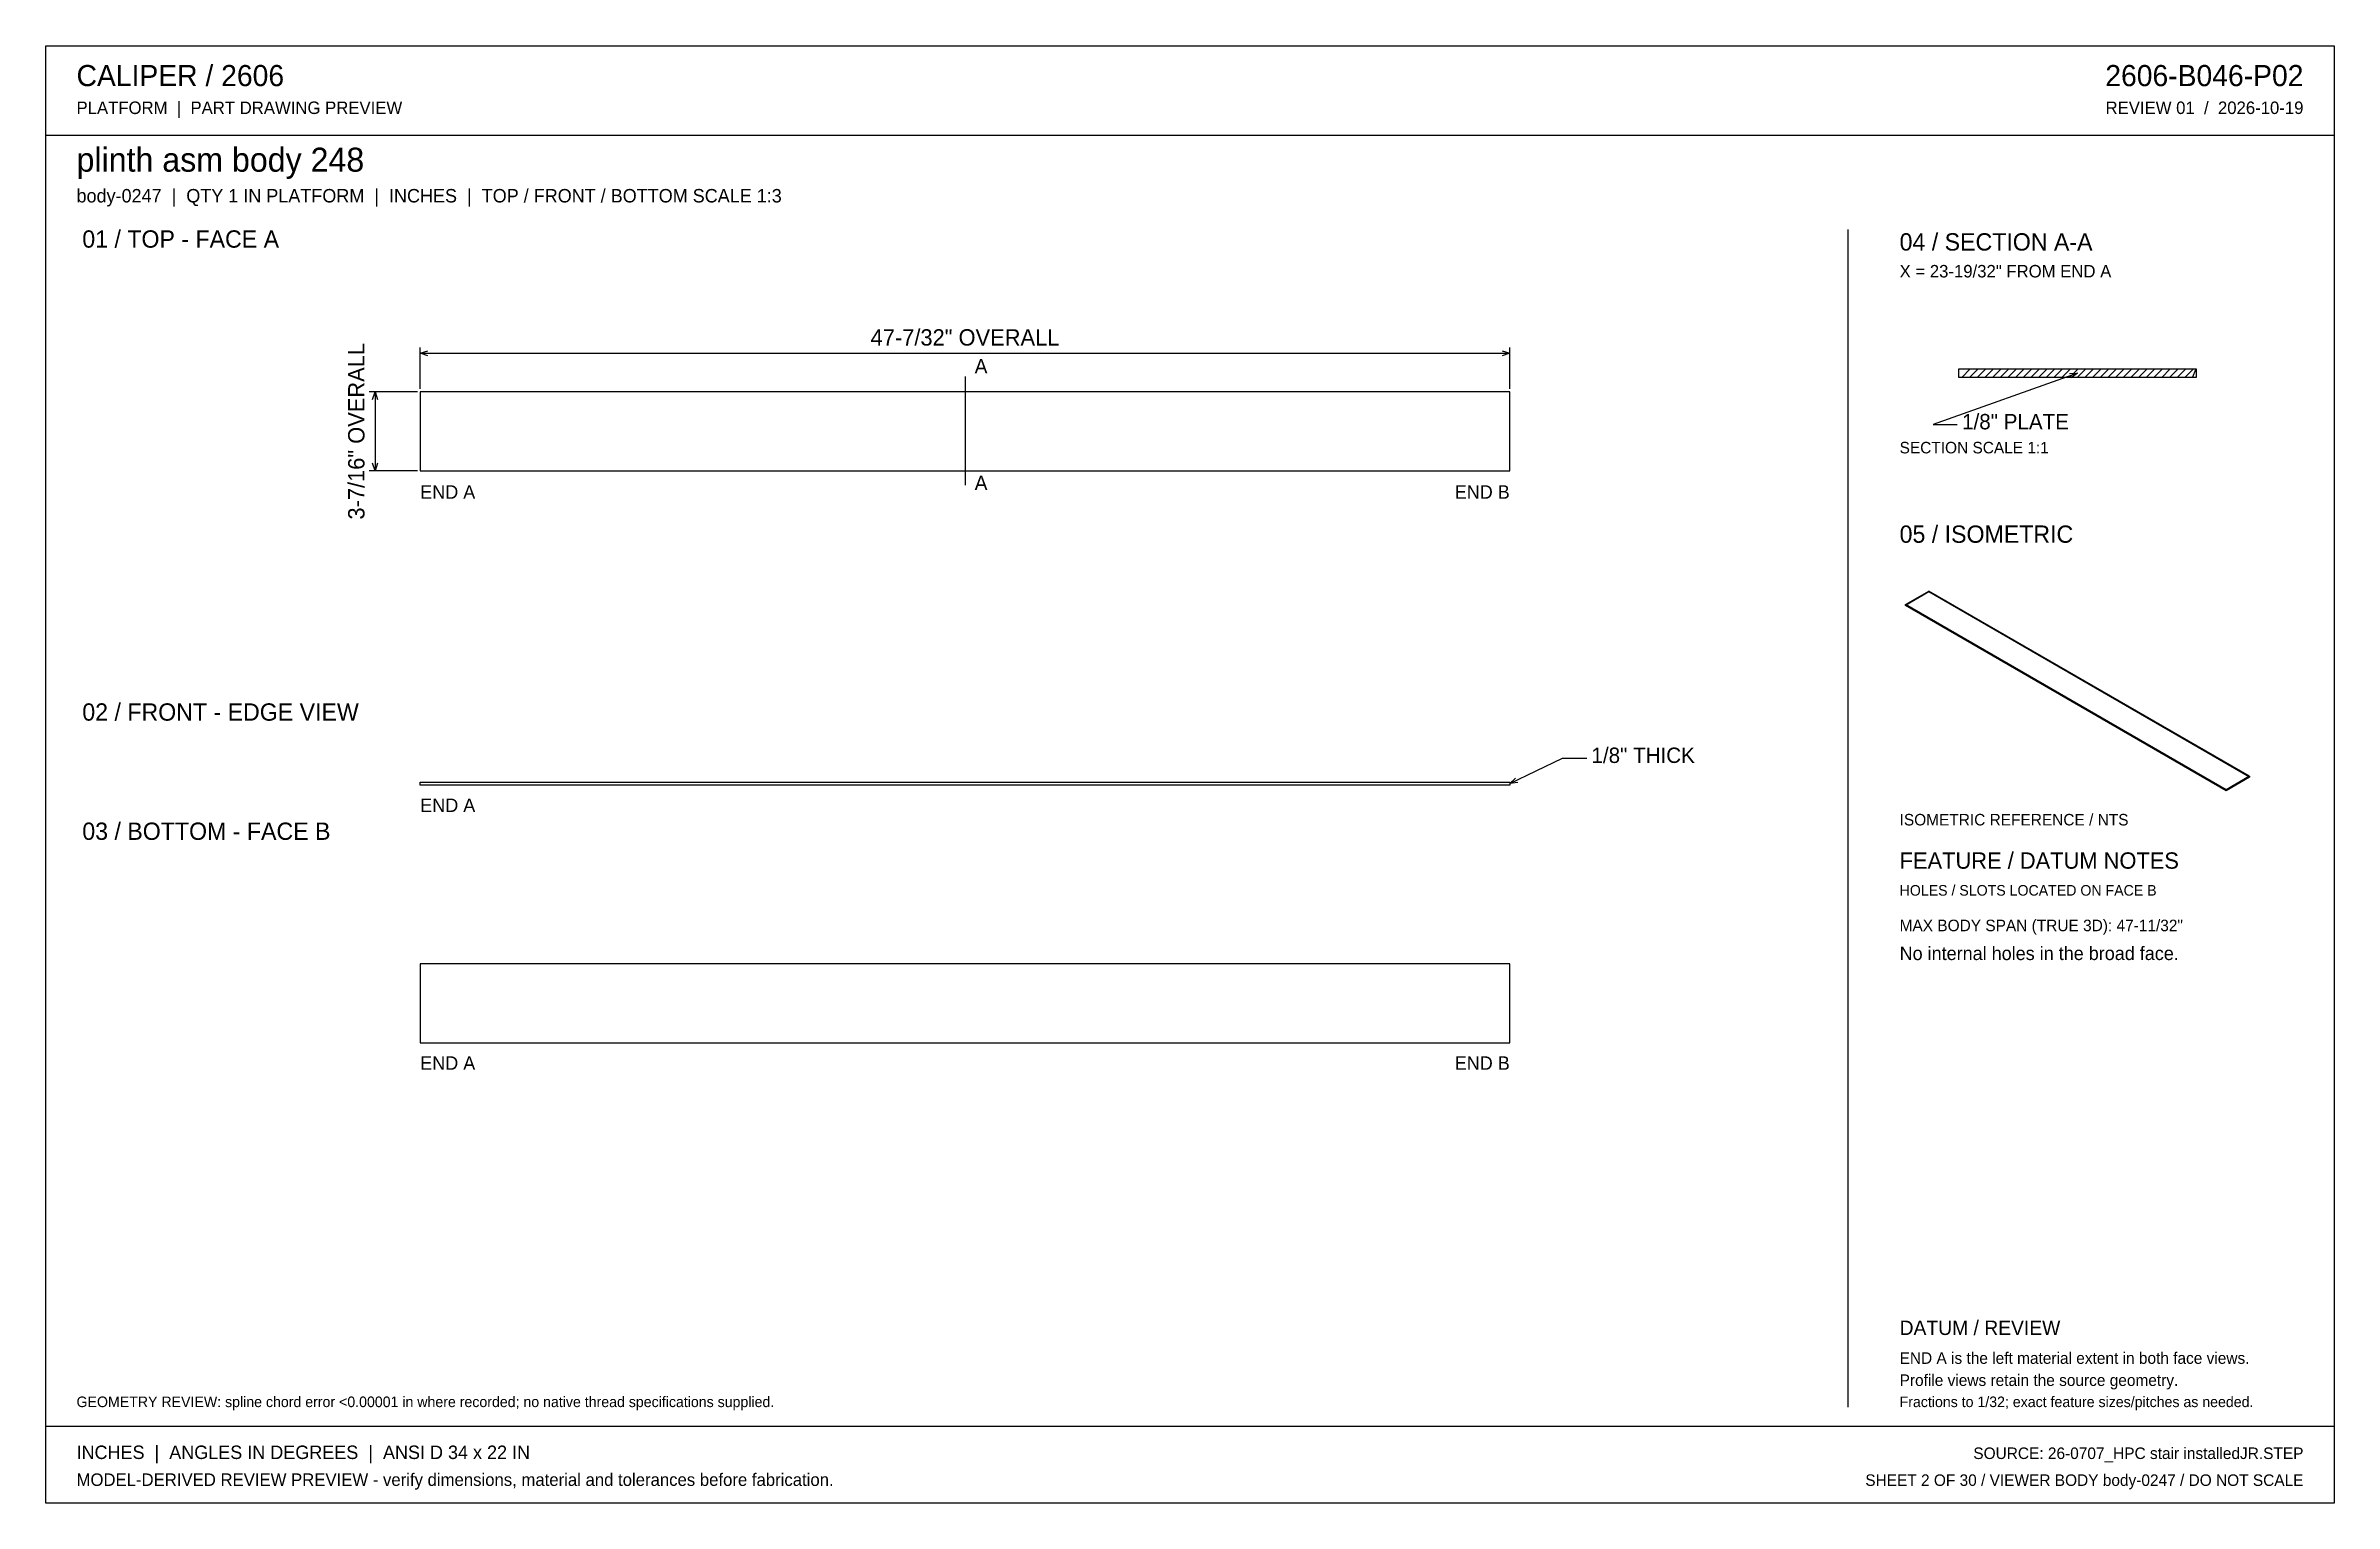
# Model space of a CAD drawing. Header units: inches. Extents: x 1.4 to 100.6, y 1.4 to 64.6.
import ezdxf
from ezdxf.enums import TextEntityAlignment as Align

# ---------------------------------------------------------------- set-up
doc = ezdxf.new("R2010")
doc.units = ezdxf.units.IN
doc.header["$MEASUREMENT"] = 0

msp = doc.modelspace()

# ---------------------------------------------------------------- linework, layer by layer
at = {"layer": 'ANNOTATION'}
for p, q in [((17.644, 49.715), (17.644, 51.506)), ((17.644, 51.256), (17.977, 51.361)), ((17.644, 51.256), (64.856, 51.256)), ((17.977, 51.152), (17.644, 51.256)), ((64.523, 51.361), (64.856, 51.256)), ((64.856, 51.256), (64.523, 51.152)), ((64.856, 49.715), (64.856, 51.506)), ((17.519, 49.59), (15.436, 49.59)), ((15.581, 49.256), (15.686, 49.59)), ((15.686, 49.59), (15.686, 46.16)), ((15.686, 49.59), (15.79, 49.256)), ((41.25, 50.256), (41.25, 45.535)), ((89.458, 50.396), (83.208, 48.167)), ((89.109, 50.382), (89.458, 50.396)), ((89.458, 50.396), (89.179, 50.186)), ((83.208, 48.167), (84.25, 48.167)), ((17.519, 46.16), (15.436, 46.16)), ((15.686, 46.16), (15.581, 46.494)), ((15.79, 46.494), (15.686, 46.16)), ((64.856, 32.604), (67.148, 33.708)), ((64.856, 32.604), (65.111, 32.843)), ((67.148, 33.708), (68.189, 33.708)), ((65.202, 32.655), (64.856, 32.604))]:
    msp.add_line(p, q, dxfattribs=at)
at = {"layer": 'OUTLINE'}
for p, q in [((1.417, 64.583), (100.583, 64.583)), ((1.417, 1.417), (1.417, 64.583)), ((100.583, 64.583), (100.583, 1.417)), ((1.417, 60.708), (100.583, 60.708)), ((79.5, 56.625), (79.5, 5.583)), ((84.314, 50.583), (94.602, 50.583)), ((84.314, 50.208), (84.314, 50.583)), ((84.439, 50.208), (84.814, 50.583)), ((84.773, 50.208), (85.148, 50.583)), ((85.106, 50.208), (85.481, 50.583)), ((85.439, 50.208), (85.814, 50.583)), ((85.773, 50.208), (86.148, 50.583)), ((86.106, 50.208), (86.481, 50.583)), ((86.439, 50.208), (86.814, 50.583)), ((86.773, 50.208), (87.148, 50.583)), ((87.106, 50.208), (87.481, 50.583)), ((87.439, 50.208), (87.814, 50.583)), ((87.773, 50.208), (88.148, 50.583)), ((88.106, 50.208), (88.481, 50.583)), ((88.439, 50.208), (88.814, 50.583)), ((88.773, 50.208), (89.148, 50.583)), ((89.106, 50.208), (89.481, 50.583)), ((89.439, 50.208), (89.814, 50.583)), ((89.773, 50.208), (90.148, 50.583)), ((90.106, 50.208), (90.481, 50.583)), ((90.439, 50.208), (90.814, 50.583)), ((90.773, 50.208), (91.148, 50.583)), ((91.106, 50.208), (91.481, 50.583)), ((91.439, 50.208), (91.814, 50.583)), ((91.773, 50.208), (92.148, 50.583)), ((92.106, 50.208), (92.481, 50.583)), ((92.439, 50.208), (92.814, 50.583)), ((92.773, 50.208), (93.148, 50.583)), ((93.106, 50.208), (93.481, 50.583)), ((93.439, 50.208), (93.814, 50.583)), ((93.773, 50.208), (94.148, 50.583)), ((94.106, 50.208), (94.481, 50.583)), ((94.439, 50.208), (94.602, 50.583)), ((94.602, 50.583), (94.602, 50.208)), ((64.856, 49.59), (17.644, 49.59)), ((17.644, 49.59), (17.644, 46.16)), ((64.856, 46.16), (64.856, 49.59)), ((94.602, 50.208), (84.314, 50.208)), ((17.644, 46.16), (64.856, 46.16)), ((82, 40.369), (83.01, 40.952)), ((83.01, 40.91), (82, 40.327)), ((96.917, 32.923), (83.01, 40.952)), ((83.01, 40.952), (83.01, 40.91)), ((96.917, 32.881), (83.01, 40.91)), ((82, 40.327), (82, 40.369)), ((95.907, 32.34), (82, 40.369)), ((95.907, 32.298), (82, 40.327)), ((96.917, 32.923), (95.907, 32.34)), ((96.917, 32.881), (95.907, 32.298)), ((96.917, 32.923), (96.917, 32.881)), ((17.644, 32.667), (64.856, 32.667)), ((17.644, 32.542), (17.644, 32.667)), ((64.856, 32.542), (17.644, 32.542)), ((64.856, 32.667), (64.856, 32.542)), ((95.907, 32.298), (95.907, 32.34)), ((64.856, 24.798), (17.644, 24.798)), ((17.644, 24.798), (17.644, 21.369)), ((64.856, 21.369), (64.856, 24.798)), ((17.644, 21.369), (64.856, 21.369)), ((1.417, 4.75), (100.583, 4.75)), ((100.583, 1.417), (1.417, 1.417))]:
    msp.add_line(p, q, dxfattribs=at)

# ---------------------------------------------------------------- texts
at = {"layer": 'ANNOTATION'}
for s, height, p in [('CALIPER / 2606', 0.91667, (2.75, 62.833)), ('PLATFORM  |  PART DRAWING PREVIEW', 0.54167, (2.75, 61.625)), ('plinth asm body 248', 1.04167, (2.75, 59.125)), ('body-0247  |  QTY 1 IN PLATFORM  |  INCHES  |  TOP / FRONT / BOTTOM SCALE 1:3', 0.58333, (2.75, 57.792)), ('01 / TOP - FACE A', 0.75, (3, 55.833)), ('04 / SECTION A-A', 0.75, (81.75, 55.708)), ('X = 23-19/32" FROM END A', 0.54167, (81.75, 54.542)), ('A', 0.625, (41.667, 50.381)), ('1/8" PLATE', 0.6667, (84.458, 47.958)), ('SECTION SCALE 1:1', 0.5, (81.75, 46.917)), ('A', 0.625, (41.667, 45.327)), ('END A', 0.5833, (17.644, 44.952)), ('05 / ISOMETRIC', 0.75, (81.75, 43.042)), ('02 / FRONT - EDGE VIEW', 0.75, (3, 35.333)), ('1/8" THICK', 0.6667, (68.398, 33.5)), ('END A', 0.5833, (17.644, 31.375)), ('03 / BOTTOM - FACE B', 0.75, (3, 30.167)), ('ISOMETRIC REFERENCE / NTS', 0.5, (81.75, 30.792)), ('FEATURE / DATUM NOTES', 0.70833, (81.75, 28.917)), ('HOLES / SLOTS LOCATED ON FACE B', 0.45833, (81.75, 27.75)), ('MAX BODY SPAN (TRUE 3D): 47-11/32"', 0.5, (81.75, 26.208)), ('No internal holes in the broad face.', 0.58333, (81.75, 24.958)), ('END A', 0.5833, (17.644, 20.202)), ('DATUM / REVIEW', 0.625, (81.75, 8.708)), ('END A is the left material extent in both face views.', 0.5, (81.75, 7.458)), ('Profile views retain the source geometry.', 0.5, (81.75, 6.5)), ('GEOMETRY REVIEW: spline chord error <0.00001 in where recorded; no native thread specifications supplied.', 0.458333, (2.75, 5.583)), ('Fractions to 1/32; exact feature sizes/pitches as needed.', 0.45833, (81.75, 5.583)), ('INCHES  |  ANGLES IN DEGREES  |  ANSI D 34 x 22 IN', 0.58333, (2.75, 3.333)), ('MODEL-DERIVED REVIEW PREVIEW - verify dimensions, material and tolerances before fabrication.', 0.54167, (2.75, 2.167))]:
    msp.add_text(s, height=height, dxfattribs=at).set_placement(p)
for s, height, p in [('2606-B046-P02', 0.91667, (99.25, 62.833)), ('REVIEW 01  /  2026-10-19', 0.54167, (99.25, 61.625)), ('END B', 0.5833, (64.856, 44.952)), ('END B', 0.5833, (64.856, 20.202)), ('SOURCE: 26-0707_HPC stair installedJR.STEP', 0.5, (99.25, 3.333)), ('SHEET 2 OF 30 / VIEWER BODY body-0247 / DO NOT SCALE', 0.5, (99.25, 2.167))]:
    msp.add_text(s, height=height, dxfattribs=at).set_placement(p, align=Align.RIGHT)
msp.add_text('3-7/16" OVERALL', height=0.70833, rotation=90, dxfattribs=at).set_placement((15.227, 47.875), align=Align.CENTER)
msp.add_text('47-7/32" OVERALL', height=0.70833, dxfattribs=at).set_placement((41.25, 51.59), align=Align.CENTER)

doc.saveas('drawing.dxf')
